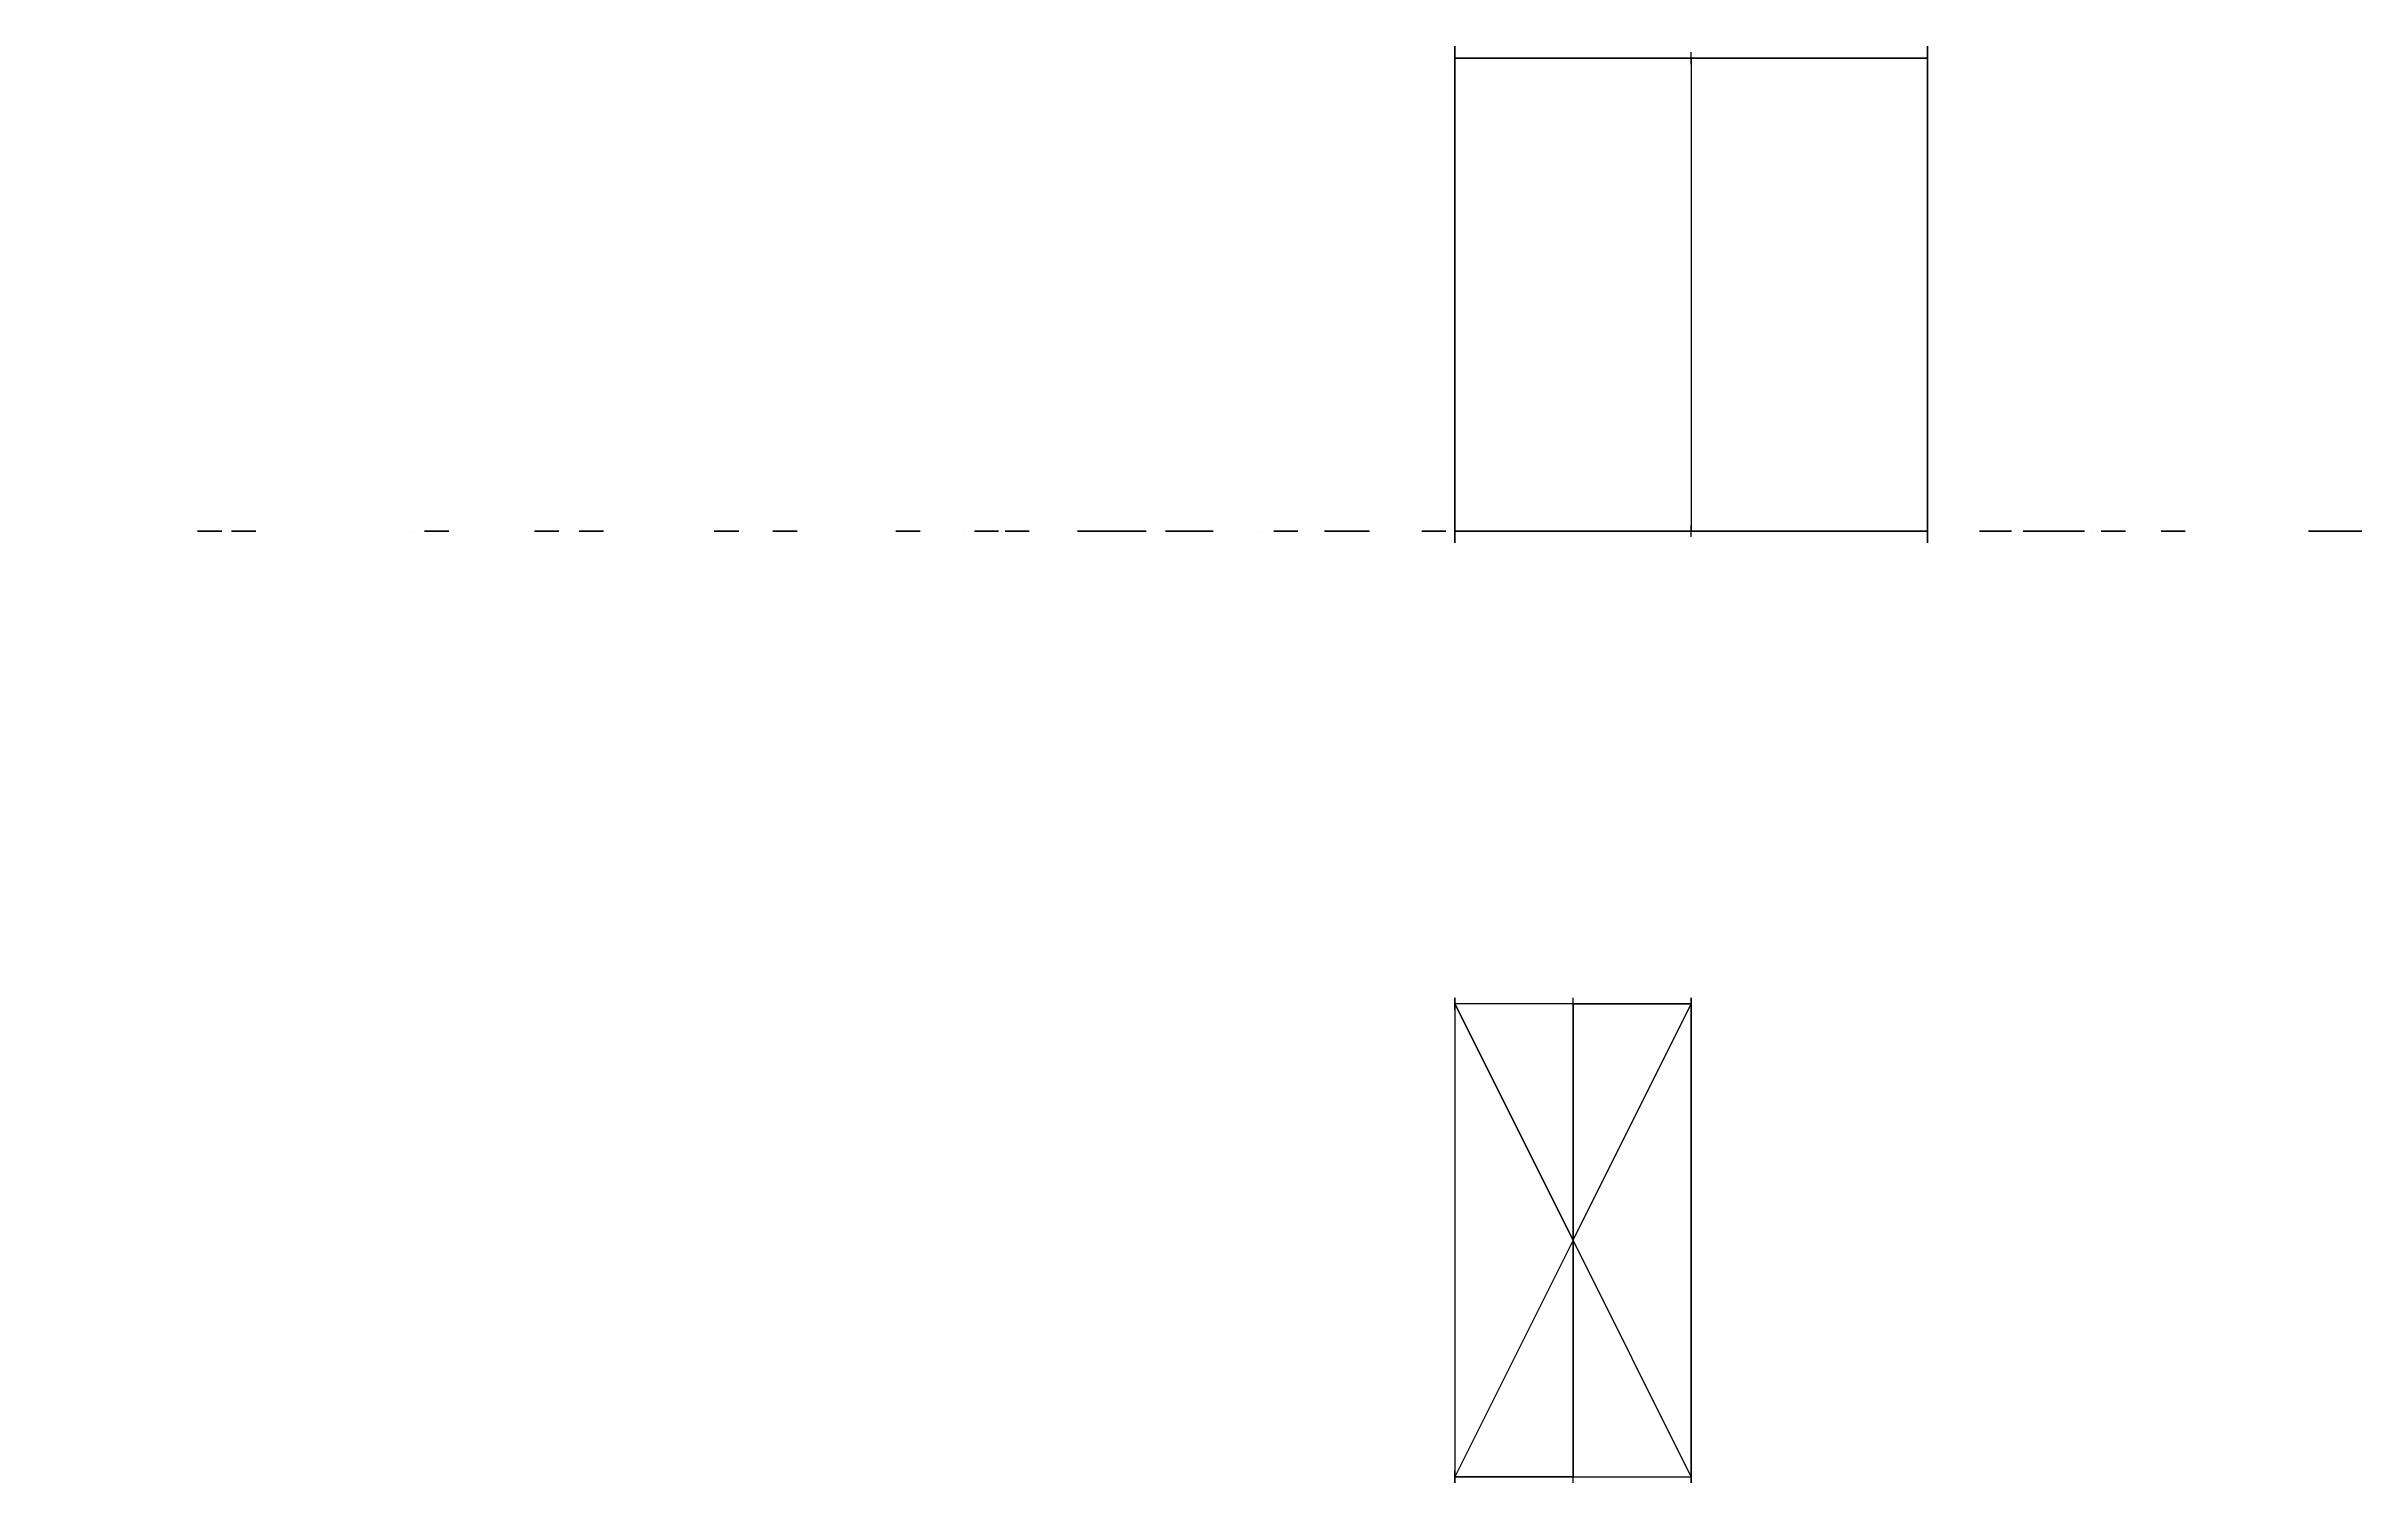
# Model space of a CAD drawing. Header units: inches. Extents: x -23839 to 15347, y -100 to 24200.
import ezdxf

# ---------------------------------------------------------------- set-up
doc = ezdxf.new("R2010")
doc.units = ezdxf.units.IN
doc.header["$LTSCALE"] = 1000
doc.header["$MEASUREMENT"] = 0
doc.layers.get('0').update_dxf_attribs({"true_color": 0xc2ced6})
doc.styles.get("Standard").update_dxf_attribs({"font": 'arial.ttf'})

msp = doc.modelspace()

# ---------------------------------------------------------------- linework, layer by layer
at = {"color": 7}
for p, q in [((0, 23800, -200), (0, 24200, -200)), ((0, 24200, -200), (0, 24000)), ((8000, 24000), (0, 24000)), ((0, 24000), (0, 16000)), ((0, 16000, 4000), (0, 24000, 4000)), ((0, 24000, 4000), (0, 24000)), ((0, 24000), (8000, 24000)), ((8000, 24000, 4000), (0, 24000, 4000)), ((0, 24000, 4000), (8000, 24000, 4000)), ((4000, 24000, 4000), (0, 24000)), ((0, 24000), (0, 20000, 4000)), ((0, 24000, -200), (0, 23800, -200)), ((0, 24000), (0, 23800, -200)), ((0, 24000, 4000), (0, 24000, 4000)), ((0, 24000, 4000), (0, 24000, 5071)), ((8000, 24000), (4000, 24000, 4000)), ((4000, 24000, 4000), (4000, 24000, 4000)), ((4000, 24000, 4000), (4000, 24000, 4500)), ((4000, 24000, 4000), (4000, 16000, 4000)), ((4000, 24000, 4000), (4000, 24000, 4000)), ((4000, 24000, 4000), (4000, 24000, 5071)), ((8000, 23800, -200), (8000, 24200, -200)), ((8000, 24200, -200), (8000, 24000)), ((8000, 16000), (8000, 24000)), ((8000, 24000), (8000, 24000, 4000)), ((8000, 24000, 4000), (8000, 16000, 4000)), ((8000, 20000, 4000), (8000, 24000)), ((8000, 24000, -200), (8000, 23800, -200)), ((8000, 24000), (8000, 23800, -200)), ((8000, 24000, 4000), (8000, 24000, 4000)), ((8000, 24000, 4000), (8000, 24000, 4500)), ((8000, 24000, 4000), (8000, 24000, 4000)), ((8000, 24000, 4000), (8000, 24000, 5071)), ((0, 20000, 4000), (0, 16000)), ((8000, 16000), (8000, 20000, 4000)), ((0, 15800, -200), (0, 16200, -200)), ((0, 16200, -200), (0, 16000)), ((8000, 15800, -200), (8000, 16200, -200)), ((8000, 16200, -200), (8000, 16000)), ((0, 16000), (8000, 16000)), ((0, 16000), (0, 16000, 4000)), ((8000, 16000, 4000), (0, 16000, 4000)), ((0, 16000, 4000), (8000, 16000, 4000)), ((0, 16000), (4000, 16000, 4000)), ((0, 16000, -200), (0, 15800, -200)), ((0, 16000), (0, 15800, -200)), ((0, 16000, 4000), (0, 16000, 4000)), ((0, 16000, 4000), (0, 16000, 4500)), ((0, 16000, 4000), (0, 16000, 4000)), ((0, 16000, 4000), (0, 16000, 5071)), ((4000, 16000, 4000), (8000, 16000)), ((8000, 16000), (4000, 16000, 4000)), ((4000, 16000, 4000), (4000, 16000, 4000)), ((4000, 16000, 4000), (4000, 16000, 4500)), ((4000, 16000, 4000), (4000, 16000, 4000)), ((4000, 16000, 4000), (4000, 16000, 5071)), ((8000, 16000, 4000), (8000, 16000)), ((8000, 16000, -200), (8000, 15800, -200)), ((8000, 16000), (8000, 15800, -200)), ((8000, 16000, 4000), (8000, 16000, 4000)), ((8000, 16000, 4000), (8000, 16000, 4500)), ((8000, 16000, 4000), (8000, 16000, 4000)), ((8000, 16000, 4000), (8000, 16000, 5071)), ((0, 8000, -100), (0, 8100, -100)), ((0, 8100, -100), (0, 7900, -100)), ((0, 8000), (0, 8100, -100)), ((2000, 8000), (0, 8000)), ((0, 8000), (0, 0)), ((2000, 8000, 2000), (0, 8000)), ((2000, 4000, 2000), (0, 8000)), ((0, 8000), (2000, 4000, 2000)), ((0, 7900, -100), (0, 8000)), ((4000, 8000), (2000, 8000)), ((2000, 0), (2000, 8000)), ((2000, 8000), (2000, 8000, 2000)), ((2000, 8000, 2000), (4000, 8000)), ((2000, 8000, 2000), (2000, 0, 2000)), ((2000, 8000, 2000), (2000, 4000, 2000)), ((2000, 4000, 2000), (4000, 8000)), ((2000, 8000, 2000), (2000, 8000, 2000)), ((2000, 8000, 2000), (2000, 8000, 2500)), ((4000, 8000, -100), (4000, 8100, -100)), ((4000, 8100, -100), (4000, 7900, -100)), ((4000, 8000), (4000, 8100, -100)), ((4000, 0), (4000, 8000)), ((4000, 8000), (4000, 0)), ((4000, 7900, -100), (4000, 8000)), ((2000, 4000, 2000), (0, 0)), ((4000, 0), (2000, 4000, 2000)), ((2000, 4000, 2000), (2000, 4000, 2000)), ((2000, 4000, 2000), (2000, 4000, 2500)), ((0, 0, -100), (0, 100, -100)), ((0, 100, -100), (0, -100, -100)), ((0, 0), (0, 100, -100)), ((0, 0), (2000, 0)), ((2000, 0, 2000), (0, 0)), ((0, -100, -100), (0, 0)), ((2000, 0), (4000, 0)), ((2000, 0), (2000, 0, 2000)), ((2000, 0, 2000), (4000, 0)), ((2000, 0, 2000), (2000, 0, 2000)), ((2000, 0, 2000), (2000, 0, 2500)), ((4000, 0, -100), (4000, 100, -100)), ((4000, 100, -100), (4000, -100, -100)), ((4000, 0), (4000, 100, -100)), ((4000, -100, -100), (4000, 0))]:
    msp.add_line(p, q, dxfattribs=at)
at = {"color": 7, "extrusion": (0, -4.44089e-16, -1)}
for p, q in [((0, 24000, 4000), (0, 24100, 4100)), ((0, 23900, 4100), (0, 24000, 4000)), ((4000, 24000, 4000), (4000, 24100, 4100)), ((4000, 24000, 4000), (4000, 24100, 4100)), ((4000, 23900, 4100), (4000, 24000, 4000)), ((4000, 23900, 4100), (4000, 24000, 4000)), ((8000, 24000, 4000), (8000, 24100, 4100)), ((8000, 24000, 4000), (8000, 24100, 4100)), ((8000, 23900, 4100), (8000, 24000, 4000)), ((8000, 23900, 4100), (8000, 24000, 4000)), ((0, 16000, 4000), (0, 16100, 4100)), ((0, 16000, 4000), (0, 16100, 4100)), ((4000, 16000, 4000), (4000, 16100, 4100)), ((4000, 16000, 4000), (4000, 16100, 4100)), ((8000, 16000, 4000), (8000, 16100, 4100)), ((8000, 16000, 4000), (8000, 16100, 4100)), ((0, 15900, 4100), (0, 16000, 4000)), ((0, 15900, 4100), (0, 16000, 4000)), ((4000, 15900, 4100), (4000, 16000, 4000)), ((4000, 15900, 4100), (4000, 16000, 4000)), ((8000, 15900, 4100), (8000, 16000, 4000)), ((8000, 15900, 4100), (8000, 16000, 4000)), ((2000, 8000, 2000), (2000, 8100, 2100)), ((2000, 7900, 2100), (2000, 8000, 2000)), ((2000, 4000, 2000), (2000, 4100, 2100)), ((2000, 3900, 2100), (2000, 4000, 2000)), ((2000, 0, 2000), (2000, 100, 2100)), ((2000, -100, 2100), (2000, 0, 2000))]:
    msp.add_line(p, q, dxfattribs=at)
at = {"color": 7, "extrusion": (9.09495e-16, -1, 7.7307e-15)}
for centre, radius in [((-21075, -7900, -16000), 205), ((-20935, -7878, -16000), 1.818989403545856e-12), ((-20500, -11070, -16000), 205), ((-20359, -11047, -16000), 1.818989403545856e-12), ((-17678, -3337, -16000), 1.818989403545856e-12), ((-17232, -8433, -16000), 205), ((-17092, -8410, -16000), 1.818989403545856e-12), ((-15372, -11066, -16000), 205), ((-15231, -11044, -16000), 1.818989403545856e-12), ((-14614, -7596, -16000), 205), ((-14614, -7596, -16000), 1.818989403545856e-12), ((-12332, -4558, -16000), 205), ((-12324, -2853, -16000), 205), ((-12332, -4558, -16000), 1.818989403545856e-12), ((-12324, -2853, -16000), 1.818989403545856e-12), ((-11591, -4176, -16000), 1.818989403545856e-12), ((-11335, -5594, -16000), 205), ((-11194, -5571, -16000), 1.818989403545856e-12), ((-9254, -5378, -16000), 205), ((-9254, -5378, -16000), 1.818989403545856e-12), ((-9254, -5378, -16000), 1.818989403545856e-12), ((-8299, -431, -16000), 1.818989403545856e-12), ((-7926, -5812, -16000), 205), ((-7786, -5789, -16000), 1.818989403545856e-12), ((-7408, -2497, -16000), 205), ((-7408, -2497, -16000), 1.818989403545856e-12), ((-7209, -2523, -16000), 1.818989403545856e-12), ((-6182, -684, -16000), 205), ((-6182, -684, -16000), 1.818989403545856e-12), ((-5818, -1753, -16000), 205), ((-5818, -1753, -16000), 1.818989403545856e-12), ((-5432, -6754, -16000), 205), ((-5291, -6731, -16000), 1.818989403545856e-12), ((-4690, -3110, -16000), 205), ((-4549, -3088, -16000), 1.818989403545856e-12), ((-4294, -1423, -16000), 205), ((-4294, -1423, -16000), 1.818989403545856e-12), ((-3322, 1109, -16000), 1.818989403545856e-12), ((-2861, -1328, -16000), 205), ((-2861, -1328, -16000), 1.818989403545856e-12), ((-2003, -3126, -16000), 205), ((-1863, -3104, -16000), 1.818989403545856e-12), ((-1649, -1004, -16000), 205), ((-1649, -1004, -16000), 1.818989403545856e-12), ((-356, 2115, -16000), 205), ((-216, 2137, -16000), 1.818989403545856e-12), ((1176, 3803, -16000), 1.818989403545856e-12), ((1387, 3665, -16000), 205), ((1387, 3665, -16000), 1.818989403545856e-12), ((1593, 2902, -16000), 205), ((1662, 4772, -16000), 205), ((1593, 2902, -16000), 1.818989403545856e-12), ((1662, 4772, -16000), 1.818989403545856e-12), ((2218, -4402, -16000), 205), ((2168, -3482, -16000), 1.818989403545856e-12), ((2218, -4402, -16000), 1.818989403545856e-12), ((2505, 2140, -16000), 205), ((2645, 2162, -16000), 1.818989403545856e-12), ((2928, -3641, -16000), 205), ((3069, -3618, -16000), 1.818989403545856e-12), ((3802, -359, -16000), 205), ((4081, 1588, -16000), 205), ((3942, -337, -16000), 1.818989403545856e-12), ((4412, 4447, -16000), 205), ((4222, 1610, -16000), 1.818989403545856e-12), ((4590, 5652, -16000), 205), ((4412, 4447, -16000), 1.818989403545856e-12), ((4590, 5652, -16000), 1.818989403545856e-12), ((4782, 5636, -16000), 1.818989403545856e-12), ((5552, 4931, -16000), 205), ((5621, 1986, -16000), 205), ((5552, 4931, -16000), 1.818989403545856e-12), ((5762, 2008, -16000), 1.818989403545856e-12), ((6176, 3738, -16000), 205), ((6176, 3738, -16000), 1.818989403545856e-12), ((6683, 5218, -16000), 205), ((6683, 5218, -16000), 1.818989403545856e-12), ((7301, 4508, -16000), 205), ((7392, 5982, -16000), 205), ((7301, 4508, -16000), 1.818989403545856e-12), ((7392, 5982, -16000), 1.818989403545856e-12), ((7392, 5982, -16000), 1.818989403545856e-12), ((7692, 2125, -16000), 205), ((7833, 2147, -16000), 1.818989403545856e-12), ((9082, 4223, -16000), 205), ((9149, 3266, -16000), 205), ((9217, 4976, -16000), 205), ((9082, 4223, -16000), 1.818989403545856e-12), ((9082, 4223, -16000), 1.818989403545856e-12), ((9217, 4976, -16000), 1.818989403545856e-12), ((9289, 3289, -16000), 1.818989403545856e-12), ((9825, 2451, -16000), 205), ((10156, 1105, -16000), 205), ((9966, 2474, -16000), 1.818989403545856e-12), ((10453, 5945, -16000), 205), ((10297, 1128, -16000), 1.818989403545856e-12), ((10453, 5945, -16000), 1.818989403545856e-12), ((10777, 5970, -16000), 1.818989403545856e-12), ((11145, 4146, -16000), 205), ((11147, 5108, -16000), 205), ((11145, 4146, -16000), 1.818989403545856e-12), ((11147, 5108, -16000), 1.818989403545856e-12), ((11328, 5198, -16000), 1.818989403545856e-12), ((12157, 4270, -16000), 205), ((12157, 4270, -16000), 1.818989403545856e-12), ((14654, 6633, -16000), 205), ((14795, 3061, -16000), 205), ((14795, 6655, -16000), 1.818989403545856e-12), ((15142, 4914, -16000), 205), ((15142, 3727, -16000), 205), ((15142, 3727, -16000), 205), ((15142, 3727, -16000), 205), ((15142, 4914, -16000), 1.818989403545856e-12), ((15142, 3727, -16000), 1.818989403545856e-12), ((2141, 2022, -4000), 1.818989403545856e-12), ((2000, 0), 1.818989403545856e-12)]:
    msp.add_circle(centre, radius, dxfattribs=at)

# ---------------------------------------------------------------- texts
for s, p in [('2000', (-116, 4995, -24200)), ('3000', (3884, 4995, -24200)), ('2000', (7884, 4995, -24200)), ('12', (-61, 4073, -20000)), ('8', (7939, 4073, -20000)), ('2000', (-116, 4995, -16200)), ('3000', (3884, 4995, -16200)), ('2000', (7884, 4995, -16200)), ('2', (8380, -127, -16200)), ('1', (-23860, -10722, -16000)), ('8', (-21112, -7993, -16000)), ('1', (-20537, -11162, -16000)), ('7', (-18517, -5187, -16000)), ('1000', (-17856, -3451, -16000)), ('2', (-17844, -11098, -16000)), ('9', (-17270, -8525, -16000)), ('2', (-15409, -11158, -16000)), ('10', (-14792, -7711, -16000)), ('12', (-12510, -4673, -16000)), ('18', (-12502, -2968, -16000)), ('5', (-11372, -5686, -16000)), ('3', (-11356, -10618, -16000)), ('11', (-9432, -5492, -16000)), ('2000', (-8477, -546, -16000)), ('4', (-7963, -5904, -16000)), ('8', (-7888, -1235, -16000)), ('14', (-7585, -2612, -16000)), ('19', (-6360, -799, -16000)), ('6', (-6316, -3345, -16000)), ('13', (-5996, -1868, -16000)), ('3', (-5469, -6846, -16000)), ('7', (-4727, -3202, -16000)), ('17', (-4472, -1538, -16000)), ('1000', (-3500, 994, -16000)), ('5', (-3222, -3160, -16000)), ('16', (-3039, -1443, -16000)), ('9', (-2956, 310, -16000)), ('6', (-2041, -3219, -16000)), ('15', (-1827, -1119, -16000)), ('1', (-484, -54, -16000)), ('5', (-433, 3792, -16000)), ('5', (-393, 2022, -16000)), ('4', (-183, -3285, -16000)), ('17', (1209, 3550, -16000)), ('16', (1415, 2787, -16000)), ('24', (1484, 4658, -16000)), ('1', (1990, -3597, -16000)), ('11', (2040, -4516, -16000)), ('6', (2467, 2047, -16000)), ('1', (2891, -3733, -16000)), ('1', (3764, -452, -16000)), ('6', (3947, 3520, -16000)), ('4', (4044, 1496, -16000)), ('15', (4235, 4333, -16000)), ('23', (4413, 5537, -16000)), ('14', (5374, 4816, -16000)), ('7', (5584, 1893, -16000)), ('18', (5998, 3624, -16000)), ('4', (6161, 2373, -16000)), ('11', (6204, 5830, -16000)), ('25', (6505, 5103, -16000)), ('13', (7123, 4393, -16000)), ('22', (7214, 5867, -16000)), ('8', (7655, 2033, -16000)), ('7', (8169, 3777, -16000)), ('19', (8904, 4108, -16000)), ('10', (8987, 5823, -16000)), ('12', (9040, 4862, -16000)), ('9', (9112, 3174, -16000)), ('3', (9788, 2359, -16000)), ('2', (10119, 1013, -16000)), ('21', (10276, 5830, -16000)), ('20', (10969, 4993, -16000)), ('10', (10967, 4031, -16000)), ('11', (11979, 4155, -16000)), ('9', (12028, 5665, -16000)), ('3', (12156, 2776, -16000)), ('3', (14617, 6541, -16000)), ('10', (14965, 4799, -16000)), ('1', (15142, 3727, -16000))]:
    msp.add_text(s, height=200, dxfattribs=at).set_placement(p)
msp.add_text('33432134', height=0.2).set_placement((9936, 12050, 2466))

doc.saveas('drawing.dxf')
